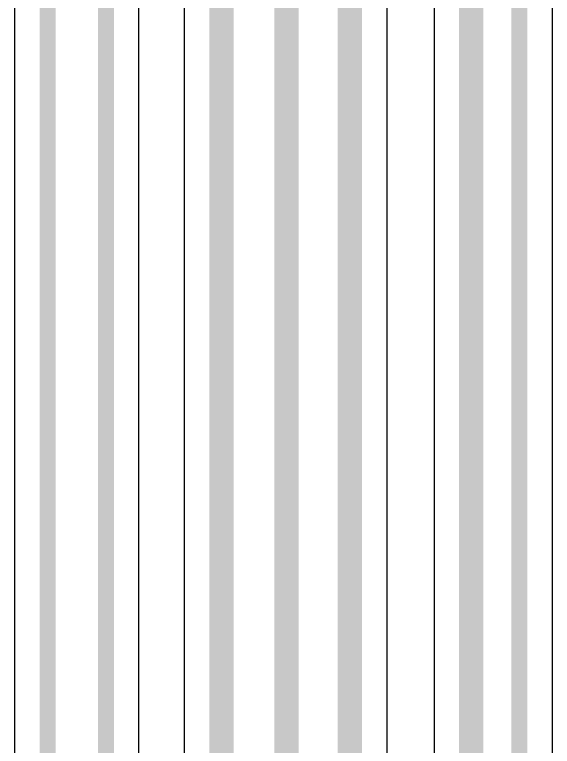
# Model space of a CAD drawing. Header units: inches. Extents: x 0 to 5379, y 0 to 5429.
# Drawn here: x 246.53 to 254.98, y 44.91 to 56.4 of the extents above; entities that cross this region are included whole.
import ezdxf

# ---------------------------------------------------------------- set-up
doc = ezdxf.new("R2010")
doc.units = ezdxf.units.IN
doc.layers.add('SIG 01', color=90, linetype='Continuous')

msp = doc.modelspace()

# ---------------------------------------------------------------- linework, layer by layer
at = {"layer": 'SIG 01'}
for p, q in [((253.119, 91.109), (253.119, 24.797)), ((252.378, 32.257), (252.378, 90.815)), ((248.481, 38.466), (248.481, 87.727)), ((249.193, 87.511), (249.193, 35.459)), ((254.976, 23.644), (254.976, 83.236)), ((246.527, 58.012), (246.527, 39.063))]:
    msp.add_line(p, q, dxfattribs=at)
for points in [[(254.458, 23.644, 0.254, 0.254, 0), (254.458, 93.042, 0.254, 0.254, 0)], [(253.702, 24.556, 0.381, 0.381, 0), (253.702, 91.35, 0.381, 0.381, 0)], [(251.795, 32.257, 0.381, 0.381, 0), (251.795, 90.815, 0.381, 0.381, 0)], [(247.963, 38.465, 0.254, 0.254, 0), (247.963, 87.727, 0.254, 0.254, 0)], [(249.776, 35.217, 0.381, 0.381, 0), (249.776, 87.511, 0.381, 0.381, 0)], [(247.045, 38.848, 0.254, 0.254, 0), (247.045, 87.347, 0.254, 0.254, 0)], [(250.799, 34.546, 0.381, 0.381, 0), (250.799, 85.258, 0.381, 0.381, 0)]]:
    msp.add_lwpolyline(points, format="xyseb", dxfattribs=at)

doc.saveas('drawing.dxf')
